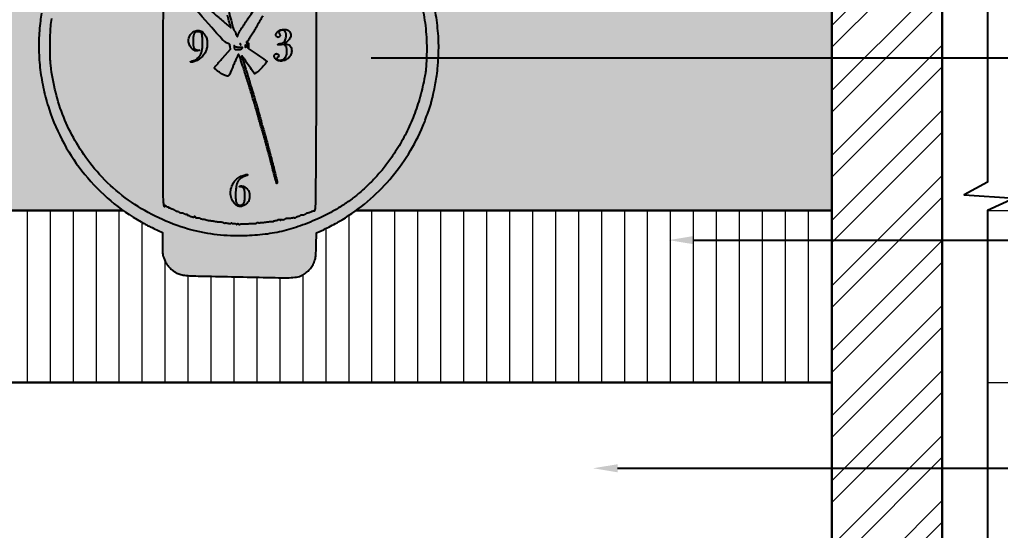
# Model space of a CAD drawing. Header units: millimetres. Extents: x 35877 to 3066687, y -650199 to -40525.
# Drawn here: x 147644.5 to 147724.6, y -179016.9 to -178975.3 of the extents above; entities that cross this region are included whole.
import ezdxf
from ezdxf import colors
from ezdxf.entities.mleader import LeaderData, LeaderLine
from ezdxf.math import Vec2, Vec3

# ---------------------------------------------------------------- set-up
doc = ezdxf.new("R2010")
doc.units = ezdxf.units.MM
doc.header["$MEASUREMENT"] = 0
doc.header["$PDMODE"] = 35
doc.linetypes.add('DASHED', pattern=[0.75, 0.5, -0.25])
doc.layers.get('Defpoints').update_dxf_attribs({"color": 220})
doc.layers.add('AR HATCH-7', color=7, linetype='Continuous')
for name, color, linetype, lineweight in [('dim05', 1, 'Continuous', 13), ('FURNITURE', 32, 'Continuous', 9), ('furniture dimensions', 1, 'DASHED', 0), ('wall', 7, 'Continuous', 30), ('XX~SLAB ( BEAM )~ ( DIM )', 7, 'Continuous', 9)]:
    doc.layers.add(name, color=color, linetype=linetype, lineweight=lineweight)
doc.styles.add('century g', font='GOTHIC.TTF')
doc.styles.get("Standard").update_dxf_attribs({"font": 'arial.ttf', "height": 6})
doc.dimstyles.new('Archana', dxfattribs={"dimtxt": 2, "dimasz": 0.75, "dimexe": 0.5, "dimexo": 0.5, "dimgap": 0, "dimtad": 0, "dimzin": 0, "dimdsep": 46, "dimlunit": 4, "dimtxsty": 'century g', "dimblk": 'OBLIQUE', "dimcen": 0, "dimdle": 1, "dimclrd": 256, "dimclre": 256, "dimclrt": 256, "dimadec": 0, "dimazin": 0, "dimtfac": 1, "dimtofl": 0, "dimtmove": 1, "dimatfit": 3, "dimfxl": 1, "dimfxlon": 1, "dimtolj": 1, "dimtzin": 0, "dimlwd": -1, "dimlwe": -1, "dimarcsym": 0})

# ---------------------------------------------------------------- blocks, each defined once
blk = doc.blocks.new('_Oblique')
at = {"layer": 'wall', "color": 0, "lineweight": -2}
blk.add_line((-0.5, -0.5), (0.5, 0.5), dxfattribs=at)
blk = doc.blocks.new('*D416')
at = {"layer": 'Defpoints', "color": 0, "linetype": 'Continuous', "lineweight": 0, "transparency": 16777216}
for p in [(147710.837, -179004.861), (147727.545, -179004.861), (147710.837, -179055.748)]:
    blk.add_point(p, dxfattribs=at)
at = {"layer": 'furniture dimensions', "color": 5, "linetype": 'Continuous', "transparency": 16777216}
for p, q in [((147727.545, -179003.861), (147727.545, -179026.34)), ((147723.545, -179004.861), (147728.045, -179004.861)), ((147727.545, -179056.748), (147727.545, -179034.269))]:
    blk.add_line(p, q, dxfattribs=at)
at = {"layer": 'furniture dimensions', "color": 5, "linetype": 'ByBlock', "transparency": 16777216}
blk.add_line((147723.545, -179055.748), (147728.045, -179055.748), dxfattribs=at)
at = {"layer": 'furniture dimensions', "color": 5, "linetype": 'Continuous', "transparency": 16777216, "xscale": 1.5, "yscale": 1.5, "zscale": 1.5}
for p, rotation in [((147727.545, -179004.861), 90), ((147727.545, -179055.748), 270)]:
    blk.add_blockref('_Oblique', p, dxfattribs=dict(at, rotation=rotation))
at = {"layer": 'furniture dimensions', "linetype": 'Continuous', "lineweight": 0, "transparency": 16777216, "insert": (147727.545, -179030.305), "char_height": 3, "attachment_point": 5, "rotation": 90, "style": 'century g'}
blk.add_mtext('\\A1;4\'-3"', dxfattribs=at)
blk = doc.blocks.new('*D417')
at = {"layer": 'Defpoints', "color": 0, "linetype": 'Continuous', "lineweight": 0, "transparency": 16777216}
for p in [(147710.837, -178990.813), (147727.545, -178990.813), (147710.837, -179004.861)]:
    blk.add_point(p, dxfattribs=at)
at = {"layer": 'furniture dimensions', "color": 5, "linetype": 'Continuous', "transparency": 16777216}
for p, q in [((147727.545, -178989.813), (147727.545, -178994.116)), ((147723.545, -178990.813), (147728.045, -178990.813)), ((147727.545, -179005.861), (147727.545, -179001.558))]:
    blk.add_line(p, q, dxfattribs=at)
at = {"layer": 'furniture dimensions', "color": 5, "linetype": 'ByBlock', "transparency": 16777216}
blk.add_line((147723.545, -179004.861), (147728.045, -179004.861), dxfattribs=at)
at = {"layer": 'furniture dimensions', "color": 5, "linetype": 'Continuous', "transparency": 16777216, "xscale": 1.5, "yscale": 1.5, "zscale": 1.5}
for p, rotation in [((147727.545, -178990.813), 90), ((147727.545, -179004.861), 270)]:
    blk.add_blockref('_Oblique', p, dxfattribs=dict(at, rotation=rotation))
at = {"layer": 'furniture dimensions', "linetype": 'Continuous', "lineweight": 0, "transparency": 16777216, "insert": (147727.545, -178997.837), "char_height": 3, "attachment_point": 5, "rotation": 90, "style": 'century g'}
blk.add_mtext('\\A1;1\'-2"', dxfattribs=at)
blk = doc.blocks.new('*D418')
at = {"layer": 'Defpoints', "color": 0, "linetype": 'Continuous', "lineweight": 0, "transparency": 16777216}
for p in [(147710.837, -178953.748), (147727.545, -178953.748), (147710.837, -178990.813)]:
    blk.add_point(p, dxfattribs=at)
at = {"layer": 'furniture dimensions', "color": 5, "linetype": 'Continuous', "transparency": 16777216}
for p, q in [((147727.545, -178952.748), (147727.545, -178968.336)), ((147723.545, -178953.748), (147728.045, -178953.748)), ((147727.545, -178991.813), (147727.545, -178976.225))]:
    blk.add_line(p, q, dxfattribs=at)
at = {"layer": 'furniture dimensions', "color": 5, "linetype": 'ByBlock', "transparency": 16777216}
blk.add_line((147723.545, -178990.813), (147728.045, -178990.813), dxfattribs=at)
at = {"layer": 'furniture dimensions', "color": 5, "linetype": 'Continuous', "transparency": 16777216, "xscale": 1.5, "yscale": 1.5, "zscale": 1.5}
for p, rotation in [((147727.545, -178953.748), 90), ((147727.545, -178990.813), 270)]:
    blk.add_blockref('_Oblique', p, dxfattribs=dict(at, rotation=rotation))
at = {"layer": 'furniture dimensions', "linetype": 'Continuous', "lineweight": 0, "transparency": 16777216, "insert": (147727.545, -178972.281), "char_height": 3, "attachment_point": 5, "rotation": 90, "style": 'century g'}
blk.add_mtext('\\A1;3\'-1"', dxfattribs=at)

msp = doc.modelspace()

# ---------------------------------------------------------------- hatches: boundary and pattern name
at = {"layer": 'AR HATCH-7', "lineweight": 0, "true_color": 0x939598, "transparency": 33554687}
h = msp.add_hatch(dxfattribs=at)
h.set_pattern_fill('ANSI32', color=252, scale=10)
h.set_pattern_definition([(45, (-200.2515, 1360.9796), (-2.65165043, 2.65165043), []), (45, (-198.4837, 1360.9796), (-2.65165043, 2.65165043), [])])
h.paths.add_polyline_path([(147719.837, -178931.748), (147710.837, -178931.748), (147710.837, -179055.748), (147719.837, -179055.748)])
at = {"layer": 'dim05', "lineweight": 0, "true_color": 0xd5d3c0, "transparency": 33554559}
h = msp.add_hatch(dxfattribs=at)
h.set_pattern_fill('ANSI31', color=254, scale=15, angle=45)
h.set_pattern_definition([(90, (-766.706, 1774.1765), (-1.875, 0), [])])
h.paths.add_polyline_path([(147710.837, -178990.813), (147671.997, -178990.813, -0.021263), (147670.847, -178991.579, -0.010917), (147670.439, -178991.814, -0.005228), (147669.905, -178992.099, -0.005108), (147669.379, -178992.366, -0.01482), (147669.008, -178992.536), (147668.755, -178992.644), (147668.737, -178993.646, -0.002024), (147668.724, -178994.265, -0.017344), (147668.707, -178994.542, -0.036318), (147668.675, -178994.73, -0.030405), (147668.615, -178994.923, -0.039329), (147668.434, -178995.307, -0.049518), (147668.207, -178995.627, -0.050912), (147667.926, -178995.89, -0.045499), (147667.588, -178996.102, -0.076287), (147667.141, -178996.248, -0.038068), (147666.546, -178996.3, -0.007991), (147665.38, -178996.295, -0.00021), (147660.198, -178996.189, -0.001816), (147658.73, -178996.152, -0.016593), (147658.092, -178996.113, -0.038729), (147657.697, -178996.045, -0.051506), (147657.355, -178995.919, -0.040733), (147657.143, -178995.793, -0.025224), (147656.915, -178995.613, -0.025149), (147656.706, -178995.41, -0.04871), (147656.512, -178995.157, -0.014899), (147656.42, -178994.979, -0.011202), (147656.353, -178994.829, -0.014384), (147656.299, -178994.689, -0.020183), (147656.23, -178994.467, -0.041097), (147656.197, -178994.287, -0.021837), (147656.185, -178994.045, -0.002353), (147656.182, -178993.482), (147656.182, -178992.605), (147655.842, -178992.448, -0.001763), (147655.353, -178992.219, -0.006131), (147655.039, -178992.067, -0.007849), (147654.771, -178991.927, -0.004601), (147654.454, -178991.752, -0.02659), (147652.982, -178990.813), (147614.862, -178990.813), (147614.862, -179004.861), (147710.837, -179004.861)])
at = {"layer": 'FURNITURE', "lineweight": 0, "true_color": 0xc7c8ca, "transparency": 33554505}
h = msp.add_hatch(color=9, dxfattribs=at)
h.dxf.hatch_style = 1
h.paths.add_polyline_path([(147668.755, -178992.644), (147669.008, -178992.536, 0.01482), (147669.379, -178992.366, 0.005108), (147669.905, -178992.099, 0.005228), (147670.439, -178991.814, 0.010917), (147670.847, -178991.579, 0.039372), (147672.922, -178990.086, 0.03906), (147674.745, -178988.281, 0.038964), (147676.269, -178986.212, 0.038873), (147677.454, -178983.93, 0.012106), (147677.639, -178983.462, 0.004809), (147677.872, -178982.811, 0.004139), (147678.086, -178982.175, 0.026443), (147678.186, -178981.807, -0.001339), (147678.23, -178981.622, -0.000927), (147678.265, -178981.478, -0.001019), (147678.299, -178981.338, 0.013052), (147678.399, -178980.883, 0.005318), (147678.513, -178980.259, 0.005041), (147678.612, -178979.647, 0.019066), (147678.655, -178979.262, 0.006082), (147678.722, -178978.172, 0.013875), (147678.739, -178977.348, 0.015693), (147678.71, -178976.589, 0.010332), (147678.632, -178975.719, 0.02553), (147678.357, -178974.036, 0.026182), (147677.915, -178972.408, 0.026146), (147677.302, -178970.826, 0.024958), (147676.52, -178969.293, 0.02462), (147675.693, -178968.005, 0.022416), (147674.718, -178966.762, 0.022584), (147673.644, -178965.621, 0.026136), (147672.521, -178964.639, -0.013655), (147672.418, -178964.553, -0.02218), (147672.336, -178964.474, -0.025733), (147672.253, -178964.378, -0.051621), (147672.169, -178964.346, -0.032357), (147672.103, -178964.307, -0.021231), (147672.031, -178964.253, 0.027433), (147671.512, -178963.877, 0.008829), (147670.702, -178963.374, 0.009055), (147669.857, -178962.89, 0.020054), (147669.191, -178962.559), (147668.833, -178962.398), (147668.83, -178961.23, 0.002136), (147668.825, -178960.617, 0.009501), (147668.814, -178960.257, 0.015365), (147668.796, -178960.022, 0.059275), (147668.759, -178959.861, -0.037242), (147668.724, -178959.735, -0.033247), (147668.708, -178959.614, 0.027217), (147668.691, -178959.593, -0.258624), (147668.639, -178959.448, 0.236762), (147668.652, -178959.416, 0.122848), (147668.638, -178959.483, -0.099891), (147668.643, -178959.454, 0.014378), (147668.649, -178959.437, -0.05857), (147668.587, -178959.385, -0.031202), (147668.545, -178959.336, -0.018001), (147668.5, -178959.271, 0.011762), (147668.45, -178959.195, 0.008256), (147668.39, -178959.113, 0.008334), (147668.33, -178959.035, 0.019706), (147668.272, -178958.969, -0.058087), (147668.165, -178958.825, 0.403614), (147668.163, -178958.804, -0.440788), (147668.06, -178958.775, 0.119317), (147668.031, -178958.739, 0.012414), (147667.954, -178958.686, 0.014475), (147667.858, -178958.626, 0.015316), (147667.713, -178958.546, -0.051864), (147667.509, -178958.416, -1.03468), (147667.492, -178958.383, -0.209542), (147667.449, -178958.399, -0.0192), (147667.378, -178958.393, -0.020961), (147667.293, -178958.377, -0.016163), (147667.202, -178958.354, 0.053591), (147666.997, -178958.318, 0.011635), (147666.637, -178958.301, 0.00614), (147666.032, -178958.295, 0.000855), (147664.78, -178958.3, 0.00039), (147663.934, -178958.306, 0.000615), (147663.208, -178958.312, 0.000138), (147662.57, -178958.318, 0.03752), (147662.479, -178958.326, -0.00014), (147661.793, -178958.334, -0.0006), (147661.057, -178958.341, -0.00038), (147660.198, -178958.348, 0.001433), (147658.583, -178958.365, 0.020781), (147658.013, -178958.396, 0.056951), (147657.66, -178958.471, 0.048171), (147657.311, -178958.626, 0.039796), (147657.003, -178958.835, 0.047005), (147656.75, -178959.08, 0.045108), (147656.54, -178959.376, 0.032347), (147656.359, -178959.74, 0.034032), (147656.293, -178959.931, 0.041556), (147656.259, -178960.117, 0.017392), (147656.242, -178960.403, 0.001529), (147656.225, -178961.128), (147656.202, -178962.253), (147655.59, -178962.537, 0.020887), (147654.372, -178963.165, 0.020876), (147653.211, -178963.893, 0.020939), (147652.117, -178964.712, 0.021331), (147651.104, -178965.615, 0.020096), (147650.088, -178966.684, 0.022754), (147649.204, -178967.788, 0.022999), (147648.433, -178968.957, 0.02145), (147647.753, -178970.22, 0.010551), (147647.379, -178971.035, 0.015043), (147647.084, -178971.775, 0.015207), (147646.837, -178972.525, 0.011145), (147646.607, -178973.371, 0.006952), (147646.431, -178974.123, 0.013216), (147646.314, -178974.733, 0.012985), (147646.228, -178975.357, 0.006424), (147646.15, -178976.151, 0.026997), (147646.101, -178977.731, 0.025003), (147646.219, -178979.346, 0.024619), (147646.499, -178980.962, 0.024536), (147646.94, -178982.553, 0.044963), (147648.159, -178985.365, 0.046508), (147649.849, -178987.878, 0.046715), (147651.967, -178990.025, 0.046166), (147654.454, -178991.752, 0.004605), (147654.771, -178991.927, 0.007849), (147655.039, -178992.067, 0.006131), (147655.353, -178992.219, 0.001763), (147655.842, -178992.448), (147656.182, -178992.605), (147656.182, -178993.482, 0.002353), (147656.185, -178994.045, 0.021837), (147656.197, -178994.287, 0.041097), (147656.23, -178994.467, 0.02019), (147656.299, -178994.689, 0.014376), (147656.353, -178994.829, 0.011202), (147656.42, -178994.979, 0.011357), (147656.489, -178995.115, 0.026845), (147656.548, -178995.212, 0.038591), (147656.706, -178995.41, 0.025149), (147656.915, -178995.613, 0.025224), (147657.143, -178995.793, 0.040733), (147657.355, -178995.919, 0.051506), (147657.697, -178996.045, 0.038729), (147658.092, -178996.113, 0.016593), (147658.73, -178996.152, 0.001816), (147660.198, -178996.189, 0.00021), (147665.38, -178996.295, 0.007991), (147666.546, -178996.3, 0.038068), (147667.141, -178996.248, 0.076287), (147667.588, -178996.102, 0.045499), (147667.926, -178995.89, 0.050905), (147668.207, -178995.627, 0.049524), (147668.434, -178995.307, 0.039329), (147668.615, -178994.923, 0.030405), (147668.675, -178994.73, 0.036318), (147668.707, -178994.542, 0.017344), (147668.724, -178994.265, 0.002024), (147668.737, -178993.646)])
h = msp.add_hatch(color=9, dxfattribs=at)
h.dxf.hatch_style = 1
h.paths.add_polyline_path([(147675.199, -178986.038, 0.024562), (147675.99, -178984.677, 0.024699), (147676.642, -178983.247, 0.02416), (147677.162, -178981.73, 0.021373), (147677.557, -178980.106, 0.007235), (147677.649, -178979.61, 0.017687), (147677.698, -178979.241, 0.013731), (147677.727, -178978.82, 0.002948), (147677.753, -178978.088, 0.029259), (147677.699, -178976.217, 0.029647), (147677.428, -178974.38, 0.029591), (147676.939, -178972.577, 0.028515), (147676.237, -178970.823, 0.016536), (147675.926, -178970.213, 0.009357), (147675.511, -178969.493, 0.009363), (147675.072, -178968.794, 0.017397), (147674.686, -178968.246, -0.000798), (147674.605, -178968.138, -0.00069), (147674.52, -178968.025, -0.001014), (147674.408, -178967.875, 0.02461), (147674.041, -178967.417, 0.008906), (147673.517, -178966.847, 0.009004), (147672.946, -178966.268, 0.01418), (147672.433, -178965.794, 0.037947), (147670.557, -178964.393, 0.038195), (147668.496, -178963.295, 0.037841), (147666.269, -178962.515, 0.035607), (147663.906, -178962.059, 0.019564), (147663.404, -178962.019, 0.003467), (147662.462, -178961.986, 0.002347), (147661.498, -178961.965, 0.044068), (147661.167, -178961.988, -0.000361), (147660.967, -178962.016, -0.000297), (147660.793, -178962.041, -0.000257), (147660.61, -178962.066, 0.038231), (147658.016, -178962.629, 0.041552), (147655.612, -178963.571, 0.042018), (147653.423, -178964.884, 0.041039), (147651.464, -178966.555, 0.027874), (147650.35, -178967.808, 0.027489), (147649.376, -178969.183, 0.027393), (147648.557, -178970.661, 0.027226), (147647.902, -178972.223, 0.011464), (147647.738, -178972.717, 0.00607), (147647.557, -178973.335, 0.006047), (147647.394, -178973.949, 0.013377), (147647.287, -178974.421, 0.010034), (147647.156, -178975.167, 0.015819), (147647.076, -178975.812, 0.014812), (147647.034, -178976.491, 0.007516), (147647.019, -178977.346, 0.003402), (147647.022, -178977.872, 0.004901), (147647.032, -178978.337, 0.005374), (147647.048, -178978.72, 0.017416), (147647.07, -178978.973, 0.029876), (147647.477, -178981.184, 0.035065), (147648.13, -178983.212, 0.035493), (147649.053, -178985.108, 0.032045), (147650.263, -178986.924, 0.043109), (147651.941, -178988.768, 0.04116), (147653.935, -178990.329, 0.040673), (147656.182, -178991.559, 0.039929), (147658.612, -178992.417, 0.018876), (147659.629, -178992.646, 0.018831), (147660.66, -178992.799, 0.018124), (147661.737, -178992.877, 0.014926), (147662.889, -178992.884, 0.024799), (147664.566, -178992.762, 0.02986), (147666.12, -178992.476, 0.029311), (147667.654, -178992, 0.022415), (147669.269, -178991.31, 0.015858), (147670.152, -178990.85, 0.016842), (147670.985, -178990.344, 0.01736), (147671.758, -178989.799, 0.019727), (147672.458, -178989.223, 0.015649), (147673.241, -178988.48, 0.017429), (147673.948, -178987.714, 0.017499), (147674.594, -178986.908, 0.016324)])
at = {"layer": 'FURNITURE', "lineweight": 0, "true_color": 0xf1e8df, "transparency": 33554505}
h = msp.add_hatch(color=254, dxfattribs=at)
h.dxf.hatch_style = 1
h.paths.add_polyline_path([(147710.837, -178978.372), (147678.711, -178978.372, -0.004967), (147678.655, -178979.262, -0.019066), (147678.612, -178979.647, -0.005041), (147678.513, -178980.259, -0.005318), (147678.399, -178980.883, -0.013052), (147678.299, -178981.338, 0.001533), (147678.247, -178981.548, 0.001461), (147678.199, -178981.751, 0.003034), (147678.179, -178981.836, -0.024377), (147678.086, -178982.175, -0.004138), (147677.872, -178982.811, -0.00481), (147677.639, -178983.462, -0.012106), (147677.454, -178983.93, -0.038873), (147676.269, -178986.212, -0.038964), (147674.745, -178988.281, -0.039044), (147672.923, -178990.086, -0.018109), (147671.997, -178990.813), (147710.837, -178990.813)])
h.paths.add_polyline_path([(147710.837, -178962.748), (147669.588, -178962.748, -0.008199), (147669.857, -178962.89, -0.009072), (147670.704, -178963.375, -0.008812), (147671.512, -178963.877, -0.027433), (147672.031, -178964.253, 0.021231), (147672.103, -178964.307, 0.032357), (147672.169, -178964.346, 0.034564), (147672.225, -178964.369, 0.224682), (147672.254, -178964.366, 1.008031), (147672.276, -178964.408, 1.325619), (147672.364, -178964.341, 0.110672), (147672.288, -178964.35, -0.072946), (147672.274, -178964.38, 0.321051), (147672.276, -178964.408, 0.343445), (147672.272, -178964.356, 0.040882), (147672.247, -178964.371, 0.02766), (147672.336, -178964.474, 0.036909), (147672.475, -178964.603, -0.027167), (147673.644, -178965.621, -0.022608), (147674.719, -178966.763, -0.02239), (147675.693, -178968.005, -0.024626), (147676.52, -178969.293, -0.024956), (147677.302, -178970.826, -0.026121), (147677.915, -178972.406, -0.026214), (147678.358, -178974.037, -0.025524), (147678.632, -178975.719, -0.010331), (147678.71, -178976.589, -0.015697), (147678.739, -178977.348, -0.013872), (147678.722, -178978.172, -0.001115), (147678.711, -178978.372), (147710.837, -178978.372)])
h.paths.add_polyline_path([(147647.379, -178971.035, -0.010549), (147647.753, -178970.22, -0.021448), (147648.433, -178968.958, -0.023016), (147649.205, -178967.787, -0.022746), (147650.088, -178966.683, -0.020088), (147651.103, -178965.615, -0.021359), (147652.119, -178964.711, -0.020933), (147653.212, -178963.892, -0.020859), (147654.372, -178963.165, -0.013474), (147655.152, -178962.748), (147614.862, -178962.748), (147614.862, -178990.813), (147652.982, -178990.813, -0.019551), (147651.967, -178990.025, -0.046778), (147649.847, -178987.875, -0.046451), (147648.159, -178985.365, -0.044946), (147646.941, -178982.554, -0.024485), (147646.5, -178980.966, -0.024674), (147646.219, -178979.347, -0.025016), (147646.101, -178977.731, -0.027), (147646.15, -178976.151, -0.006424), (147646.228, -178975.357, -0.012977), (147646.314, -178974.734, -0.013224), (147646.431, -178974.123, -0.006952), (147646.607, -178973.371, -0.011145), (147646.837, -178972.525, -0.015224), (147647.085, -178971.774, -0.015027)])

# ---------------------------------------------------------------- linework, layer by layer
at = {"transparency": 33554687}
for points in [[(147668.784, -178970.554, 0.000005), (147668.786, -178967.401, 0.667236)], [(147656.243, -178971.281, 0.000283), (147656.231, -178979.734, 0.00006), (147656.224, -178989.049, 0.013117), (147656.246, -178989.933, 0.003261), (147656.265, -178990.258, 0.029193), (147656.283, -178990.399, 0.082055), (147656.308, -178990.47, 0.251756), (147656.35, -178990.497, 0.05608), (147656.381, -178990.495, 0.164425), (147656.4, -178990.486, 0.200172), (147656.407, -178990.468, 0.086765), (147656.402, -178990.443, -0.057937), (147656.391, -178990.399, -0.517293), (147656.403, -178990.388, -0.118249), (147656.436, -178990.404, -0.009952), (147656.51, -178990.466, 0.030329), (147656.549, -178990.495, 0.041148), (147656.587, -178990.517, 0.046895), (147656.62, -178990.528, 0.201358), (147656.64, -178990.525, -0.070643), (147656.654, -178990.519, -0.145779), (147656.666, -178990.519, -0.189586), (147656.673, -178990.525, -0.129156), (147656.676, -178990.536, 0.267388), (147656.695, -178990.569, 0.022897), (147656.784, -178990.615, 0.026895), (147656.897, -178990.66, 0.022274), (147657.022, -178990.697, -0.038117), (147657.073, -178990.713, -0.02595), (147657.129, -178990.74, -0.026214), (147657.18, -178990.771, -0.046761), (147657.218, -178990.802, 0.054511), (147657.254, -178990.831, 0.03864), (147657.3, -178990.856, 0.039127), (147657.349, -178990.873, 0.064252), (147657.392, -178990.878, -0.055078), (147657.433, -178990.883, -0.043151), (147657.476, -178990.897, -0.044437), (147657.515, -178990.917, -0.077115), (147657.541, -178990.94, 0.093869), (147657.57, -178990.964, 0.04152), (147657.615, -178990.984, 0.039166), (147657.668, -178990.998, 0.042475), (147657.721, -178991.003, -0.036775), (147657.778, -178991.008, -0.024064), (147657.843, -178991.022, -0.024213), (147657.904, -178991.041, -0.041995), (147657.953, -178991.064, 0.03252), (147658, -178991.086, 0.023419), (147658.054, -178991.106, 0.023785), (147658.108, -178991.119, 0.046322), (147658.151, -178991.124, -0.042112), (147658.186, -178991.128, -0.091691), (147658.211, -178991.137, -0.168078), (147658.223, -178991.151, -0.231205), (147658.221, -178991.167, 0.177037), (147658.218, -178991.182, 0.188488), (147658.226, -178991.196, 0.116412), (147658.245, -178991.205, 0.05373), (147658.272, -178991.208, -0.045606), (147658.304, -178991.211, -0.037093), (147658.338, -178991.22, -0.038444), (147658.368, -178991.233, -0.075417), (147658.389, -178991.248, 0.06143), (147658.41, -178991.264, 0.027726), (147658.441, -178991.281, 0.02694), (147658.476, -178991.295, 0.033119), (147658.51, -178991.304, -0.017539), (147658.547, -178991.312, -0.010012), (147658.591, -178991.325, -0.009991), (147658.635, -178991.339, -0.016306), (147658.672, -178991.353, 0.042323), (147658.707, -178991.365, 0.096277), (147658.735, -178991.366, 0.138542), (147658.755, -178991.357, 0.138269), (147658.768, -178991.339, -0.118521), (147658.791, -178991.302, -0.234128), (147658.822, -178991.292, -0.240036), (147658.849, -178991.311, -0.122026), (147658.86, -178991.352, 0.198387), (147658.872, -178991.381, 0.123448), (147658.904, -178991.4, 0.059651), (147658.963, -178991.411, 0.014449), (147659.062, -178991.414, -0.020131), (147659.145, -178991.417, -0.034798), (147659.213, -178991.428, -0.040584), (147659.262, -178991.443, -0.220249), (147659.281, -178991.463, 0.199406), (147659.298, -178991.482, 0.041541), (147659.34, -178991.499, 0.037623), (147659.396, -178991.511, 0.027814), (147659.459, -178991.517, -0.024732), (147659.531, -178991.523, -0.017056), (147659.61, -178991.537, -0.017235), (147659.686, -178991.555, -0.033359), (147659.745, -178991.575, 0.036543), (147659.807, -178991.597, 0.015156), (147659.893, -178991.616, 0.014901), (147659.987, -178991.632, 0.018614), (147660.075, -178991.641, -0.013426), (147660.166, -178991.649, -0.008666), (147660.272, -178991.664, -0.008711), (147660.375, -178991.681, -0.016224), (147660.458, -178991.699, 0.024164), (147660.54, -178991.716, 0.013345), (147660.642, -178991.729, 0.013281), (147660.746, -178991.737, 0.020763), (147660.836, -178991.738, -0.025384), (147660.928, -178991.739, -0.032595), (147661.012, -178991.75, -0.036458), (147661.084, -178991.77, -0.05952), (147661.141, -178991.798, 0.041256), (147661.185, -178991.822, 0.041294), (147661.233, -178991.839, 0.044564), (147661.277, -178991.846, 0.110014), (147661.309, -178991.841, -0.094195), (147661.346, -178991.835, -0.020384), (147661.411, -178991.838, -0.020578), (147661.487, -178991.848, -0.018398), (147661.565, -178991.865, 0.012315), (147661.665, -178991.887, 0.05561), (147661.725, -178991.892, 0.106458), (147661.764, -178991.883, 0.137917), (147661.791, -178991.859, -0.048305), (147661.808, -178991.837, -0.171386), (147661.825, -178991.829, -0.205711), (147661.84, -178991.833, -0.072025), (147661.856, -178991.851, 0.164107), (147661.879, -178991.868, 0.03231), (147661.93, -178991.881, 0.031127), (147661.993, -178991.89, 0.024515), (147662.062, -178991.891, -0.017703), (147662.146, -178991.892, -0.065723), (147662.198, -178991.901, -0.129275), (147662.227, -178991.919, -0.190157), (147662.237, -178991.946, 0.077753), (147662.241, -178991.969, 0.416354), (147662.251, -178991.974, 0.136549), (147662.268, -178991.963, 0.015679), (147662.298, -178991.926, -0.028514), (147662.322, -178991.898, -0.094644), (147662.341, -178991.884, -0.280354), (147662.354, -178991.886, -0.22461), (147662.36, -178991.898, 0.314056), (147662.385, -178991.932, 0.061918), (147662.464, -178991.949, 0.065464), (147662.542, -178991.945, 0.362228), (147662.567, -178991.915, -0.350518), (147662.576, -178991.903, -0.041287), (147662.612, -178991.898, -0.035146), (147662.662, -178991.898, -0.020643), (147662.721, -178991.906, 0.026868), (147662.793, -178991.914, 0.014574), (147662.882, -178991.917, 0.014482), (147662.973, -178991.914, 0.022164), (147663.051, -178991.906, -0.020731), (147663.139, -178991.897, -0.007784), (147663.262, -178991.891, -0.007696), (147663.396, -178991.889, -0.009272), (147663.523, -178991.891, 0.009696), (147663.676, -178991.893, 0.039634), (147663.769, -178991.885, 0.069983), (147663.829, -178991.867, 0.125202), (147663.868, -178991.834, -0.059886), (147663.899, -178991.802, -0.146162), (147663.928, -178991.789, -0.110541), (147663.965, -178991.793, -0.026702), (147664.023, -178991.816, 0.029599), (147664.07, -178991.834, 0.062123), (147664.108, -178991.841, 0.091083), (147664.137, -178991.837, 0.180649), (147664.154, -178991.824, -0.078572), (147664.166, -178991.81, -0.090615), (147664.181, -178991.801, -0.10078), (147664.197, -178991.799, -0.124111), (147664.212, -178991.803, 0.156027), (147664.236, -178991.809, 0.005947), (147664.331, -178991.802, 0.010176), (147664.444, -178991.79, 0.006941), (147664.572, -178991.771, -0.00822), (147664.71, -178991.751, -0.007357), (147664.855, -178991.735, -0.007398), (147664.984, -178991.725, -0.02275), (147665.073, -178991.723, 0.016729), (147665.138, -178991.722, 0.027464), (147665.194, -178991.717, 0.026417), (147665.236, -178991.708, 0.340711), (147665.245, -178991.697, -0.304765), (147665.254, -178991.683, -0.020569), (147665.299, -178991.667, -0.023948), (147665.359, -178991.651, -0.015156), (147665.43, -178991.638, 0.012972), (147665.501, -178991.626, 0.020694), (147665.561, -178991.611, 0.015872), (147665.607, -178991.596, 0.315566), (147665.615, -178991.584, -0.28082), (147665.622, -178991.574, -0.04286), (147665.646, -178991.564, -0.037439), (147665.679, -178991.556, -0.023997), (147665.718, -178991.552, -0.033048), (147665.756, -178991.552, -0.073716), (147665.784, -178991.559, -0.151123), (147665.798, -178991.57, -0.297206), (147665.798, -178991.583, 0.095683), (147665.793, -178991.597, 0.173629), (147665.795, -178991.609, 0.172019), (147665.804, -178991.617, 0.093705), (147665.819, -178991.62, 0.084871), (147665.836, -178991.617, 0.093442), (147665.85, -178991.609, 0.100428), (147665.859, -178991.597, 0.115274), (147665.863, -178991.582, -0.301562), (147665.871, -178991.569, -0.063736), (147665.899, -178991.561, -0.047173), (147665.939, -178991.559, -0.028108), (147665.986, -178991.564, 0.042147), (147666.043, -178991.568, 0.055387), (147666.095, -178991.562, 0.061598), (147666.139, -178991.545, 0.076605), (147666.175, -178991.519, -0.074818), (147666.209, -178991.494, -0.035529), (147666.259, -178991.472, -0.034206), (147666.315, -178991.456, -0.040991), (147666.37, -178991.449, 0.002805), (147666.583, -178991.439, 0.010418), (147666.717, -178991.429, 0.015814), (147666.808, -178991.417, 0.051617), (147666.866, -178991.401, -0.063536), (147666.893, -178991.395, -0.070639), (147666.919, -178991.395, -0.080329), (147666.941, -178991.403, -0.132546), (147666.956, -178991.416, 0.256604), (147666.973, -178991.426, 0.082897), (147667.003, -178991.422, 0.05648), (147667.043, -178991.404, 0.030631), (147667.086, -178991.373, -0.035785), (147667.133, -178991.342, -0.030074), (147667.187, -178991.315, -0.031145), (147667.239, -178991.296, -0.069772), (147667.281, -178991.29, 0.049403), (147667.319, -178991.287, 0.037896), (147667.359, -178991.275, 0.038901), (147667.395, -178991.259, 0.070343), (147667.421, -178991.239, -0.049185), (147667.46, -178991.208, -0.084484), (147667.497, -178991.191, -0.043133), (147667.553, -178991.182, -0.005168), (147667.679, -178991.173, 0.057), (147667.727, -178991.165, 0.03184), (147667.783, -178991.144, 0.031346), (147667.837, -178991.116, 0.043892), (147667.881, -178991.084, -0.039943), (147667.924, -178991.053, -0.032929), (147667.974, -178991.026, -0.034112), (147668.023, -178991.008, -0.071798), (147668.064, -178991.002, 0.0617), (147668.109, -178990.996, 0.018981), (147668.174, -178990.977, 0.018673), (147668.246, -178990.95, 0.019455), (147668.315, -178990.918, -0.023469), (147668.383, -178990.887, -0.025809), (147668.451, -178990.864, -0.026432), (147668.51, -178990.85, -0.105346), (147668.548, -178990.852, 0.089659), (147668.576, -178990.854, 0.085272), (147668.604, -178990.846, 0.08749), (147668.627, -178990.829, 0.101619), (147668.641, -178990.807, 0.088649), (147668.696, -178990.519, 0.000635), (147668.725, -178988.049, 0.001584), (147668.75, -178984.491, 0.00032), (147668.77, -178978.17, 0.00018), (147668.779, -178974.033, 0.0003)], [(147661.611, -178974.638, 0.002359), (147661.787, -178975.294, 0.006177), (147661.922, -178975.763, 0.002989), (147662.031, -178976.119, 0.180287), (147662.072, -178976.172, -0.1248), (147662.095, -178976.196, -0.017347), (147662.128, -178976.259, -0.018967), (147662.163, -178976.337, -0.015055), (147662.194, -178976.424, 0.01659), (147662.252, -178976.584, 0.209746), (147662.297, -178976.627, 0.430578), (147662.335, -178976.609, 0.035234), (147662.364, -178976.489, -0.082942), (147662.395, -178976.399, -0.00817), (147662.507, -178976.199, -0.00959), (147662.657, -178975.955, -0.005971), (147662.841, -178975.673, 0.000346), (147663.12, -178975.257, 0.000041), (147663.741, -178974.331, 0.000049), (147664.478, -178973.23, 0.00004), (147665.267, -178972.053, -0.000059)], [(147664.391, -178974.932, 0.000289), (147664.216, -178975.232, 0.000376), (147664.008, -178975.59, 0.000294), (147663.783, -178975.979, -0.004304), (147663.559, -178976.359, -0.006277), (147663.354, -178976.69, -0.003325), (147663.176, -178976.966, -0.103129), (147663.119, -178977.023, 0.031083), (147663.069, -178977.06, 0.130708), (147663.048, -178977.09, 0.158473), (147663.047, -178977.124, 0.052376), (147663.066, -178977.17, -0.059202), (147663.082, -178977.21, -0.030578), (147663.092, -178977.263, -0.029905), (147663.096, -178977.32, -0.039705), (147663.093, -178977.372, 0.045727), (147663.09, -178977.426, 0.059898), (147663.098, -178977.476, 0.065652), (147663.116, -178977.518, 0.074297), (147663.144, -178977.553, 0.032427), (147663.268, -178977.651, 0.000644), (147663.928, -178978.107, 0.000332), (147664.615, -178978.579, 0.066888), (147664.688, -178978.617, -0.517149), (147664.713, -178978.701, -0.013183), (147664.414, -178979.057, -0.02055), (147664.08, -178979.403, -0.061019), (147663.816, -178979.6), (147663.692, -178979.671), (147663.449, -178979.312, 0.001443), (147663.117, -178978.824, 0.003828), (147662.876, -178978.478, 0.000809), (147662.682, -178978.204, 0.463792), (147662.665, -178978.203, 0.26942), (147662.657, -178978.23, 0.005349), (147662.697, -178978.369, 0.004537), (147662.773, -178978.615, 0.000317), (147662.991, -178979.303, -0.00055), (147663.097, -178979.637, -0.000724), (147663.193, -178979.942, -0.000522), (147663.272, -178980.197, -0.007021), (147663.3, -178980.291, 0.004989), (147663.326, -178980.379, 0.000624), (147663.383, -178980.569, 0.000735), (147663.452, -178980.794, 0.000609), (147663.526, -178981.033, -0.001325), (147663.703, -178981.609, -0.003552), (147663.825, -178982.02, -0.003207), (147663.947, -178982.456, -0.000915), (147664.133, -178983.134, 0.001341), (147664.236, -178983.511, 0.001442), (147664.339, -178983.879, 0.001362), (147664.429, -178984.195, 0.00688), (147664.482, -178984.37, -0.011198), (147664.626, -178984.856, -0.001605), (147664.893, -178985.86, -0.001862), (147665.196, -178987.026, -0.001776), (147665.495, -178988.213, -0.010111), (147665.542, -178988.424, -0.040634), (147665.558, -178988.555, -0.181956), (147665.543, -178988.602, -0.44548), (147665.51, -178988.604, -0.128254), (147665.498, -178988.583, -0.000716), (147665.435, -178988.359, -0.003014), (147665.365, -178988.103, -0.001903), (147665.287, -178987.804, 0.000453), (147665.14, -178987.238, 0.000687), (147665.011, -178986.746, 0.00078), (147664.896, -178986.31, 0.001045), (147664.79, -178985.914, -0.000726), (147664.754, -178985.78, -0.000384), (147664.709, -178985.614, -0.000382), (147664.664, -178985.444, -0.000592), (147664.626, -178985.297, 0.005078), (147664.581, -178985.135, 0.002008), (147664.517, -178984.913, 0.001987), (147664.446, -178984.673, 0.002488), (147664.379, -178984.452, -0.003663), (147664.268, -178984.087, -0.001708), (147664.129, -178983.613, -0.001703), (147663.994, -178983.141, -0.00391), (147663.897, -178982.784, 0.007629), (147663.762, -178982.302, 0.001818), (147663.521, -178981.504, 0.001814), (147663.231, -178980.563, 0.001531), (147662.916, -178979.571, -0.000041), (147662.794, -178979.187, -0.000046), (147662.676, -178978.819, -0.000042), (147662.576, -178978.506, -0.000253), (147662.524, -178978.343, 0.014393), (147662.487, -178978.237, 0.023683), (147662.449, -178978.149, 0.020342), (147662.413, -178978.085, 0.35115), (147662.392, -178978.077, 0.208003), (147662.369, -178978.098, 0.001396), (147662.252, -178978.356, 0.005147), (147662.121, -178978.654, 0.003229), (147661.974, -178979.005, -0.002611), (147661.681, -178979.709, -0.105213), (147661.586, -178979.845, -0.281686), (147661.468, -178979.869, -0.026155), (147661.18, -178979.748, -0.031109), (147660.973, -178979.631, -0.015337), (147660.725, -178979.459, -0.009925), (147660.495, -178979.281, -0.145968), (147660.438, -178979.198, -0.252995), (147660.443, -178979.168, -0.001578), (147660.622, -178978.947, -0.00583), (147660.833, -178978.694, -0.003622), (147661.086, -178978.402), (147661.748, -178977.649), (147661.715, -178977.44, 0.016861), (147661.689, -178977.308, 0.121092), (147661.66, -178977.251, 0.126337), (147661.609, -178977.215, 0.01899), (147661.487, -178977.175, -0.112977), (147661.292, -178977.066, -0.023162), (147661.009, -178976.786, -0.006149), (147660.476, -178976.193, -0.000209), (147658.406, -178973.832, -0.000981)], [(147659.123, -178973.661, -0.000167), (147660.791, -178975.088, 0.001058), (147661.164, -178975.406, 0.001762), (147661.48, -178975.672, 0.000126), (147661.764, -178975.909, 0.38833), (147661.773, -178975.909, 0.247831), (147661.775, -178975.9, 0.006803), (147661.767, -178975.86, 0.012526), (147661.756, -178975.812, 0.00808), (147661.74, -178975.757, -0.006836), (147661.618, -178975.337, -0.00542), (147661.497, -178974.88, -0.001496)], [(147646.314, -178974.734, 0.012977), (147646.228, -178975.357, 0.006424), (147646.15, -178976.151, 0.026997), (147646.101, -178977.731, 0.025018), (147646.219, -178979.347, 0.024674), (147646.5, -178980.966, 0.024485), (147646.941, -178982.554, 0.044946), (147648.159, -178985.365, 0.046508), (147649.849, -178987.878, 0.046715), (147651.967, -178990.025, 0.04617), (147654.454, -178991.752, 0.004601), (147654.771, -178991.927, 0.00785), (147655.039, -178992.067, 0.006131), (147655.353, -178992.219, 0.001763), (147655.842, -178992.448), (147656.182, -178992.605), (147656.182, -178993.482, 0.002353), (147656.185, -178994.045, 0.021837), (147656.197, -178994.287, 0.041097), (147656.23, -178994.467, 0.02019), (147656.299, -178994.689, 0.014376), (147656.353, -178994.829, 0.011201), (147656.42, -178994.979, 0.011359), (147656.489, -178995.115, 0.026844), (147656.548, -178995.212, 0.038592), (147656.706, -178995.41, 0.025149), (147656.915, -178995.613, 0.025224), (147657.143, -178995.793, 0.040733), (147657.355, -178995.919, 0.051507), (147657.697, -178996.045, 0.038729), (147658.092, -178996.113, 0.016593), (147658.73, -178996.152, 0.001816), (147660.198, -178996.189, 0.00021), (147665.38, -178996.295, 0.007991), (147666.546, -178996.3, 0.038068), (147667.141, -178996.248, 0.076288), (147667.588, -178996.102, 0.045497), (147667.926, -178995.89, 0.050914), (147668.207, -178995.627, 0.049517), (147668.434, -178995.307, 0.039329), (147668.615, -178994.923, 0.030404), (147668.675, -178994.73, 0.03632), (147668.707, -178994.542, 0.017344), (147668.724, -178994.265, 0.002024), (147668.737, -178993.646), (147668.755, -178992.644), (147669.008, -178992.536, 0.01482), (147669.379, -178992.366, 0.005108), (147669.905, -178992.099, 0.005228), (147670.439, -178991.814, 0.010917), (147670.847, -178991.579, 0.039388), (147672.923, -178990.086, 0.039044), (147674.745, -178988.281, 0.038964), (147676.269, -178986.212, 0.038873), (147677.454, -178983.93, 0.012105), (147677.639, -178983.462, 0.004809), (147677.872, -178982.811, 0.004139), (147678.086, -178982.175, 0.024377), (147678.179, -178981.836, -0.003034), (147678.199, -178981.751, -0.00093), (147678.23, -178981.622, -0.00093), (147678.265, -178981.478, -0.001019), (147678.299, -178981.338, 0.013052), (147678.399, -178980.883, 0.005318), (147678.513, -178980.259, 0.005041), (147678.612, -178979.647, 0.019066), (147678.655, -178979.262, 0.006082), (147678.722, -178978.172, 0.013872), (147678.739, -178977.348, 0.015698), (147678.71, -178976.589, 0.01033), (147678.632, -178975.719, 0.025525), (147678.358, -178974.037, 0.026214)], [(147677.428, -178974.379, -0.02969), (147677.699, -178976.219, -0.029232), (147677.753, -178978.088, -0.002948), (147677.727, -178978.82, -0.013731), (147677.698, -178979.241, -0.017687), (147677.649, -178979.61, -0.007235), (147677.557, -178980.106, -0.021374), (147677.162, -178981.73, -0.024159), (147676.642, -178983.247, -0.024699), (147675.99, -178984.677, -0.024562), (147675.199, -178986.038, -0.016325), (147674.594, -178986.908, -0.017525), (147673.947, -178987.715, -0.017405), (147673.241, -178988.48, -0.015646), (147672.458, -178989.223, -0.019728), (147671.758, -178989.799, -0.017361), (147670.985, -178990.344, -0.016842), (147670.152, -178990.85, -0.015858), (147669.269, -178991.31, -0.022416), (147667.654, -178992, -0.029305), (147666.121, -178992.476, -0.029865), (147664.566, -178992.762, -0.024801), (147662.889, -178992.884, -0.014923), (147661.737, -178992.877, -0.018126), (147660.66, -178992.799, -0.018831), (147659.629, -178992.646, -0.018876), (147658.612, -178992.417, -0.039929), (147656.182, -178991.559, -0.040673), (147653.935, -178990.329, -0.04116), (147651.941, -178988.768, -0.043112), (147650.263, -178986.924, -0.032038), (147649.053, -178985.108, -0.035497), (147648.13, -178983.212, -0.035065), (147647.477, -178981.184, -0.029876), (147647.07, -178978.973, -0.017416), (147647.048, -178978.72, -0.005374), (147647.032, -178978.337, -0.004901), (147647.022, -178977.872, -0.003402), (147647.019, -178977.346, -0.007517), (147647.034, -178976.491, -0.014812), (147647.076, -178975.812, -0.015819), (147647.156, -178975.167, -0.010034)]]:
    msp.add_lwpolyline(points, format="xyb", dxfattribs=at)
for points in [[(147659.35, -178976.191, -0.064985), (147659.48, -178976.281, -0.042416), (147659.605, -178976.416, -0.040754), (147659.711, -178976.577, -0.045231), (147659.786, -178976.748, -0.057068), (147659.842, -178977.014, -0.040525), (147659.845, -178977.319, -0.040478), (147659.8, -178977.622, -0.056369), (147659.707, -178977.879, -0.058872), (147659.515, -178978.177, -0.054675), (147659.253, -178978.431, -0.055988), (147658.95, -178978.616, -0.069131), (147658.634, -178978.713, -0.039142), (147658.522, -178978.723, -0.378678), (147658.489, -178978.694, -0.34641), (147658.513, -178978.654, -0.037903), (147658.623, -178978.621, 0.116532), (147659.037, -178978.424, 0.117876), (147659.317, -178978.063, 0.087019), (147659.456, -178977.519, 0.039175), (147659.456, -178976.779, 0.020416), (147659.421, -178976.487, 0.109547), (147659.362, -178976.339, 0.171576), (147659.26, -178976.264, 0.069843), (147659.087, -178976.237, 0.020757), (147658.977, -178976.24, 0.077973), (147658.91, -178976.255, 0.09569), (147658.858, -178976.288, 0.040809), (147658.803, -178976.35, 0.063375), (147658.757, -178976.431, 0.052967), (147658.729, -178976.525, 0.030744), (147658.712, -178976.664, 0.006625), (147658.701, -178976.904, 0.021527), (147658.705, -178977.327, 0.097871), (147658.766, -178977.564, 0.172044), (147658.892, -178977.691, 0.105923), (147659.098, -178977.74), (147659.21, -178977.743), (147659.112, -178977.782, -0.18909), (147658.855, -178977.783, -0.1079), (147658.591, -178977.61, -0.092839), (147658.393, -178977.314, -0.101326), (147658.324, -178976.975, -0.113883), (147658.414, -178976.584, -0.11656), (147658.666, -178976.276, -0.128674), (147659.008, -178976.133, -0.155854)], [(147666.436, -178976.108, -0.097886), (147666.541, -178976.192, -0.067552), (147666.623, -178976.321, -0.066612), (147666.669, -178976.469, -0.08844), (147666.668, -178976.61, -0.083481), (147666.62, -178976.738, -0.040891), (147666.521, -178976.883, -0.040356), (147666.396, -178977.014, -0.062616), (147666.267, -178977.103, 0.046262), (147666.184, -178977.156, 0.370166), (147666.176, -178977.197, 0.206932), (147666.221, -178977.231, 0.021642), (147666.354, -178977.258, -0.098128), (147666.516, -178977.318, -0.100733), (147666.64, -178977.435, -0.091682), (147666.718, -178977.601, -0.067136), (147666.742, -178977.803, -0.100537), (147666.678, -178978.099, -0.093704), (147666.502, -178978.355, -0.088936), (147666.235, -178978.539, -0.079801), (147665.911, -178978.628, -0.065573), (147665.742, -178978.624, -0.073732), (147665.587, -178978.576, -0.075345), (147665.455, -178978.486, -0.072926), (147665.354, -178978.36, -0.018134), (147665.311, -178978.281, -0.104929), (147665.299, -178978.234, -0.125312), (147665.308, -178978.192, -0.030417), (147665.344, -178978.128, -0.053017), (147665.379, -178978.086, -0.057843), (147665.42, -178978.053, -0.061373), (147665.466, -178978.033, -0.075792), (147665.512, -178978.026, -0.172442), (147665.614, -178978.062, -0.159257), (147665.674, -178978.156, -0.172564), (147665.665, -178978.261, -0.196702), (147665.592, -178978.33, 0.164696), (147665.545, -178978.369, 0.209464), (147665.537, -178978.424, 0.148992), (147665.574, -178978.482, 0.084719), (147665.646, -178978.525, 0.115193), (147665.846, -178978.552, 0.105003), (147666.044, -178978.49, 0.099628), (147666.208, -178978.349, 0.093252), (147666.31, -178978.153, 0.045593), (147666.35, -178977.957, 0.040162), (147666.356, -178977.748, 0.04221), (147666.329, -178977.556, 0.08194), (147666.271, -178977.412), (147666.186, -178977.273), (147665.901, -178977.297, -0.011235), (147665.791, -178977.304, -0.018831), (147665.699, -178977.304, -0.013486), (147665.627, -178977.299, -0.387933), (147665.615, -178977.286, -0.247002), (147665.633, -178977.253, -0.068079), (147665.687, -178977.226, -0.051202), (147665.766, -178977.208, -0.031423), (147665.862, -178977.202, 0.12387), (147665.994, -178977.169, 0.087793), (147666.115, -178977.073, 0.074694), (147666.211, -178976.926, 0.056219), (147666.272, -178976.741, 0.065298), (147666.294, -178976.438, 0.142727), (147666.217, -178976.22, 0.200426), (147666.058, -178976.122, 0.138919), (147665.845, -178976.148, 0.032309), (147665.73, -178976.204, 0.161655), (147665.683, -178976.257, 0.211572), (147665.684, -178976.319, 0.059389), (147665.735, -178976.403, -0.028571), (147665.775, -178976.461, -0.084165), (147665.793, -178976.505, -0.108819), (147665.793, -178976.546, -0.068663), (147665.777, -178976.591, -0.040545), (147665.756, -178976.623, -0.03303), (147665.728, -178976.654, -0.034166), (147665.699, -178976.68, -0.070672), (147665.673, -178976.694, -0.198728), (147665.611, -178976.693, -0.071692), (147665.534, -178976.645, -0.069568), (147665.472, -178976.574, -0.149229), (147665.451, -178976.506, -0.119863), (147665.473, -178976.414, -0.044929), (147665.545, -178976.303, -0.04381), (147665.643, -178976.198, -0.061301), (147665.747, -178976.124, -0.077636), (147665.896, -178976.073, -0.039214), (147666.095, -178976.052, -0.03925), (147666.292, -178976.063, -0.086087)], [(147662.034, -178977.476, 0.052508), (147662.045, -178977.599, 0.204421), (147662.087, -178977.661, 0.127038), (147662.176, -178977.69, 0.016062), (147662.379, -178977.696, 0.019102), (147662.484, -178977.692, 0.045539), (147662.562, -178977.679, 0.061796), (147662.619, -178977.656, 0.082672), (147662.664, -178977.621, 0.015882), (147662.722, -178977.552, 0.305412), (147662.725, -178977.525, 0.293662), (147662.7, -178977.512, 0.015096), (147662.608, -178977.523, -0.046875), (147662.437, -178977.532, -0.048296), (147662.269, -178977.508, -0.053257), (147662.135, -178977.461, -0.187198), (147662.073, -178977.395, 0.030877), (147662.054, -178977.355, 0.608874), (147662.043, -178977.355, 0.103353), (147662.036, -178977.382, 0.005032)], [(147662.526, -178977.241, 0.088797), (147662.529, -178977.257, 0.053277), (147662.538, -178977.275, 0.051183), (147662.551, -178977.292, 0.061454), (147662.567, -178977.305, 0.1144), (147662.58, -178977.309, 0.32948), (147662.589, -178977.304, 0.155351), (147662.59, -178977.29, 0.036408), (147662.583, -178977.266, 0.029964), (147662.563, -178977.222, 0.168622), (147662.544, -178977.204, 0.444011), (147662.531, -178977.21, 0.079093)], [(147662.947, -178977.408, 0.011065), (147662.948, -178977.459, 0.052887), (147662.953, -178977.489, 0.542911), (147662.959, -178977.491, 0.161593), (147662.966, -178977.48, 0.039571), (147662.972, -178977.447, 0.024357), (147662.974, -178977.408, 0.024357), (147662.972, -178977.369, 0.039571), (147662.966, -178977.336, 0.161593), (147662.959, -178977.325, 0.542911), (147662.953, -178977.327, 0.052887), (147662.948, -178977.356, 0.011065)], [(147663.218, -178977.371), (147663.204, -178977.552), (147663.184, -178977.338, -0.01323), (147663.179, -178977.258, -0.028777), (147663.18, -178977.196, -0.050695), (147663.186, -178977.16, -0.572222), (147663.198, -178977.157, -0.15164), (147663.21, -178977.181, -0.022514), (147663.217, -178977.234, -0.023635), (147663.22, -178977.3, -0.018369)], [(147663.144, -178987.914, -0.110158), (147663.14, -178987.931, -0.074235), (147663.129, -178987.948, -0.069183), (147663.112, -178987.962, -0.071551), (147663.092, -178987.971, 0.034336), (147662.773, -178988.084, 0.066422), (147662.542, -178988.224, 0.077109), (147662.378, -178988.404, 0.063921), (147662.263, -178988.636, 0.049074), (147662.207, -178988.87, 0.016391), (147662.171, -178989.221, 0.016753), (147662.157, -178989.593, 0.027381), (147662.174, -178989.908, 0.038215), (147662.217, -178990.142, 0.112868), (147662.293, -178990.286, 0.148867), (147662.409, -178990.36, 0.086155), (147662.576, -178990.376, 0.109703), (147662.737, -178990.328, 0.152057), (147662.84, -178990.219, 0.089925), (147662.896, -178990.023, 0.022306), (147662.914, -178989.689, 0.011188), (147662.909, -178989.328, 0.052631), (147662.88, -178989.124, 0.101234), (147662.82, -178989, 0.131545), (147662.721, -178988.923, 0.025783), (147662.668, -178988.904, 0.028095), (147662.614, -178988.891, 0.029142), (147662.567, -178988.885, 0.108534), (147662.538, -178988.889, -0.076551), (147662.518, -178988.894, -0.124913), (147662.5, -178988.89, -0.152085), (147662.489, -178988.88, -0.133485), (147662.485, -178988.864, -0.381949), (147662.521, -178988.823, -0.046928), (147662.651, -178988.821, -0.045255), (147662.803, -178988.847, -0.072754), (147662.923, -178988.898, -0.035165), (147662.981, -178988.939, -0.017205), (147663.049, -178988.999, -0.016976), (147663.115, -178989.066, -0.023581), (147663.17, -178989.131, -0.032558), (147663.236, -178989.23, -0.071433), (147663.269, -178989.315, -0.049642), (147663.284, -178989.423, -0.009442), (147663.288, -178989.622, -0.010367), (147663.284, -178989.817, -0.045552), (147663.269, -178989.931, -0.061165), (147663.235, -178990.024, -0.029183), (147663.172, -178990.133, -0.073918), (147663.034, -178990.287, -0.05738), (147662.845, -178990.409, -0.059507), (147662.643, -178990.481, -0.102731), (147662.466, -178990.485, -0.143876), (147662.129, -178990.313, -0.094217), (147661.872, -178989.958, -0.085677), (147661.747, -178989.499, -0.090418), (147661.786, -178989.033, -0.052653), (147661.93, -178988.661, -0.067528), (147662.14, -178988.36, -0.067559), (147662.423, -178988.126, -0.052767), (147662.782, -178987.952, -0.013644), (147662.945, -178987.899, -0.046085), (147663.055, -178987.877, -0.096652), (147663.12, -178987.882, -0.334729)]]:
    msp.add_lwpolyline(points, format="xyb", close=True, dxfattribs=at)
at = {"layer": 'FURNITURE', "color": 252, "lineweight": 25, "true_color": 0x939598, "transparency": 33554687}
msp.add_lwpolyline([(147723.545, -178918.133), (147723.545, -178988.498), (147721.623, -178989.554), (147725.74, -178989.804), (147723.545, -178990.827), (147723.545, -179061.225)], dxfattribs=at)
at = {"layer": 'FURNITURE', "lineweight": 30, "transparency": 33554687}
msp.add_lwpolyline([(147671.997, -178990.813), (147710.837, -178990.813), (147710.837, -179004.861), (147614.862, -179004.861), (147614.862, -178990.813), (147652.982, -178990.813)], dxfattribs=at)
at = {"layer": 'XX~SLAB ( BEAM )~ ( DIM )', "lineweight": 30, "transparency": 33554687}
msp.add_lwpolyline([(147710.837, -178931.748), (147719.837, -178931.748), (147719.837, -179055.748), (147710.837, -179055.748)], close=True, dxfattribs=at)

# ---------------------------------------------------------------- dimensions: what is measured, and where the dimension line sits
at = {"layer": 'furniture dimensions', "color": 5, "linetype": 'Continuous', "lineweight": 0, "transparency": 33554687}
for base, p1, p2, picture, middle in [((147727.545, -178953.748), (147710.837, -178990.813), (147710.837, -178953.748), '*D418', (147727.545, -178972.281)), ((147727.545, -178990.813), (147710.837, -179004.861), (147710.837, -178990.813), '*D417', (147727.545, -178997.837)), ((147727.545, -179004.861), (147710.837, -179055.748), (147710.837, -179004.861), '*D416', (147727.545, -179030.305))]:
    dim = msp.add_linear_dim(base=base, p1=p1, p2=p2, angle=90, dimstyle='Archana', override={"dimtxt": 3, "dimasz": 1.5, "dimdec": 0, "dimclrd": 5, "dimclre": 5, "dimfxl": 4}, dxfattribs=at)
    dim.commit()
    dim.dimension.update_dxf_attribs({"geometry": picture, "text_midpoint": middle})

# ---------------------------------------------------------------- leaders
at = {"layer": 'dim05', "color": 1, "lineweight": 0, "transparency": 33554687}
ml = msp.add_multileader_mtext('Standard', dxfattribs=at)
ml.set_content('Wall clock', color=1)
ml.set_leader_properties(color=5)
ml.build(insert=Vec2(0, 0))
ml.multileader.update_dxf_attribs({"text_right_attachment_type": 6, "dogleg_length": 0.36, "arrow_head_size": 2})
ctx = ml.context
ctx.base_point, ctx.char_height, ctx.arrow_head_size, ctx.landing_gap_size, ctx.plane_origin = Vec3(147730.048, -178978.372), 2, 2, 0.09, Vec3(147714.917, -178978.372)
ctx.right_attachment = 6
notes = []
notes.append((ctx, [(0, (1, 1, 0), (147729.688, -178978.372), (1, 0), 0.36, [(0, [(147671.236, -178978.372)], 0, [])])]))
ctx.mtext.insert, ctx.mtext.width, ctx.mtext.flow_direction = Vec3(147730.138, -178977.355), 14.68213, 5
ml = msp.add_multileader_mtext('Standard', dxfattribs=at)
ml.set_content('Texture', color=1)
ml.set_leader_properties(color=5)
ml.build(insert=Vec2(0, 0))
ml.multileader.update_dxf_attribs({"text_right_attachment_type": 6, "dogleg_length": 0.36, "arrow_head_size": 2})
ctx = ml.context
ctx.base_point, ctx.char_height, ctx.arrow_head_size, ctx.landing_gap_size, ctx.plane_origin = Vec3(147730.84, -178993.236), 2, 2, 0.09, Vec3(147715.709, -178993.236)
ctx.right_attachment = 6
notes.append((ctx, [(0, (1, 1, 0), (147730.48, -178993.236), (1, 0), 0.36, [(0, [(147697.511, -178993.236)], 0, [])])]))
ctx.mtext.insert, ctx.mtext.width, ctx.mtext.flow_direction = Vec3(147730.93, -178992.22), 14.68213, 5
ml = msp.add_multileader_mtext('Standard', dxfattribs=at)
ml.set_content('Paint', color=1)
ml.set_leader_properties(color=5)
ml.build(insert=Vec2(0, 0))
ml.multileader.update_dxf_attribs({"text_right_attachment_type": 6, "dogleg_length": 0.36, "arrow_head_size": 2})
ctx = ml.context
ctx.base_point, ctx.char_height, ctx.arrow_head_size, ctx.landing_gap_size, ctx.plane_origin = Vec3(147730.048, -179011.845), 2, 2, 0.09, Vec3(147714.917, -179011.845)
ctx.right_attachment = 6
notes.append((ctx, [(0, (1, 1, 0), (147729.688, -179011.845), (1, 0), 0.36, [(0, [(147691.339, -179011.845)], 0, [])])]))
ctx.mtext.insert, ctx.mtext.width, ctx.mtext.flow_direction = Vec3(147730.138, -179010.829), 14.68213, 5
for ctx, leaders in notes:
    for number, flags, end, landing, length, lines in leaders:
        leader = LeaderData()
        leader.index, (leader.has_last_leader_line, leader.has_dogleg_vector, leader.attachment_direction) = number, flags
        leader.last_leader_point, leader.dogleg_vector, leader.dogleg_length = Vec3(end), Vec3(landing), length
        for number, points, colour, breaks in lines:
            line = LeaderLine()
            line.index, line.vertices, line.color, line.breaks = number, Vec3.list(points), colors.encode_raw_color(colour), breaks
            leader.lines.append(line)
        ctx.leaders.append(leader)

doc.saveas('drawing.dxf')
